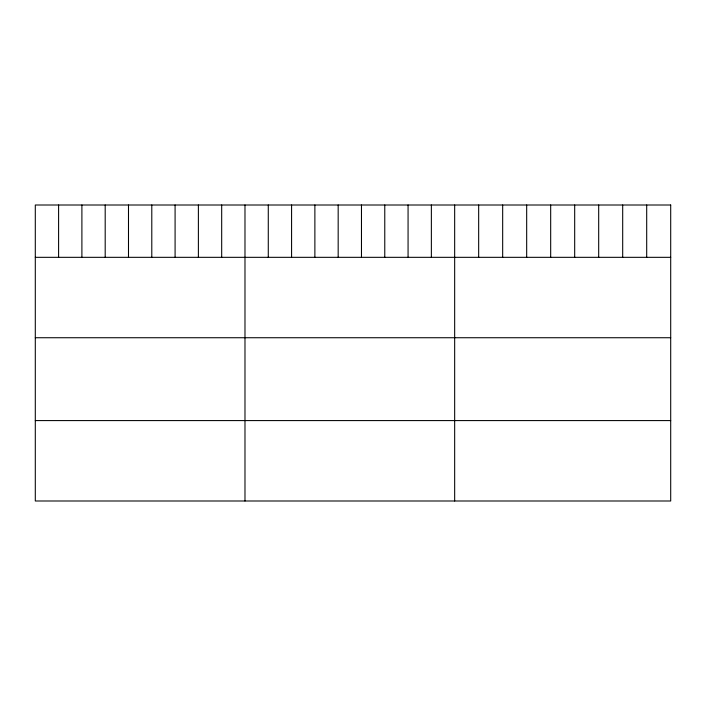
<?xml version="1.0" encoding="UTF-8"?>
<svg xmlns="http://www.w3.org/2000/svg" width="706" height="706" viewBox="0 0 706 706"><rect width="100%" height="100%" fill="white"/><g stroke="black" fill="none" stroke-linecap="round" stroke-linejoin="round"><path stroke-width="1.06" d="M35.3 257.328L670.7 257.328M35.3 337.733L670.7 337.733M35.3 420.582L670.7 420.582M646.696 205.005L646.696 257.328M622.692 205.005L622.692 257.328M598.688 205.005L598.688 257.328M574.684 205.005L574.684 257.328M550.68 205.005L550.68 257.328M526.676 205.005L526.676 257.328M502.672 205.005L502.672 257.328M478.668 205.005L478.668 257.328M454.664 205.005L454.664 500.995M431.366 205.005L431.366 257.328M408.068 205.005L408.068 257.328M384.77 205.005L384.77 257.328M361.472 205.005L361.472 257.328M338.174 205.005L338.174 257.328M314.876 205.005L314.876 257.328M291.578 205.005L291.578 257.328M268.28 205.005L268.28 257.328M244.982 205.005L244.982 500.995M221.684 205.005L221.684 257.328M198.386 205.005L198.386 257.328M175.088 205.005L175.088 257.328M151.79 205.005L151.79 257.328M128.492 205.005L128.492 257.328M105.194 205.005L105.194 257.328M81.896 205.005L81.896 257.328M58.598 205.005L58.598 257.328M670.7 205.005L35.3 205.005L35.3 500.995L670.7 500.995L670.7 205.005"/></g></svg>
